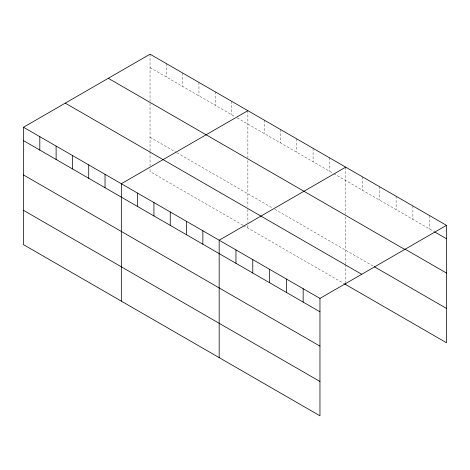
<?xml version="1.0" encoding="UTF-8"?>
<svg xmlns="http://www.w3.org/2000/svg" width="470" height="470" viewBox="0 0 470 470"><rect width="100%" height="100%" fill="white"/><g stroke="black" fill="none" stroke-linecap="round" stroke-linejoin="round"><path stroke-width="0.35" stroke-dasharray="2.35 1.76" d="M150.042 67.586L234.7 116.466M237.209 117.911L333.16 173.307M333.788 173.671L434.057 231.557M150.042 137.269L176.379 152.48M177.008 152.838L272.33 207.875M274.838 209.326L373.08 266.043M242.855 225.183L150.042 171.597L150.042 168.736M243.484 225.541L343.823 283.475M429.703 215.648L429.703 229.043M412.901 205.948L412.901 219.349M396.104 196.249L396.104 209.649M379.302 186.555L379.302 199.95M362.505 176.855L362.505 190.25M345.703 167.155L345.703 214.155M345.703 216.993L345.703 263.823M345.703 264.539L345.703 282.417M329.399 157.738L329.399 171.139M313.09 148.326L313.09 161.721M296.787 138.914L296.787 152.309M280.484 129.497L280.484 142.892M264.175 120.085L264.175 133.48M247.872 110.673L247.872 157.673M247.872 160.511L247.872 206.624M247.872 209.485L247.872 222.357M247.872 225.218L247.872 228.079M231.563 101.256L231.563 114.651M215.26 91.844L215.26 105.239M198.957 82.432L198.957 95.827M182.648 73.014L182.648 86.41M166.345 63.603L166.345 76.998M150.042 54.185L150.042 101.191M150.042 103.324L150.042 150.858M150.042 151.575L150.042 165.875"/><path stroke-width="0.7" d="M23.5 127.247L319.958 298.403L319.958 415.815L23.5 244.653L23.5 127.247L150.042 54.185L446.5 225.347L446.5 342.753L344.451 283.839M247.872 110.673L121.331 183.729L121.331 301.135M345.703 167.155L219.167 240.211L219.167 357.617M319.958 298.403L446.5 225.347M434.68 231.922L446.5 238.742M404.811 249L446.5 273.07M108.282 78.296L404.74 249.458M374.326 266.76L446.5 308.432M65.26 103.136L361.718 274.298M23.5 140.642L319.958 311.798M23.5 174.963L319.958 346.126M23.5 210.331L319.958 381.487M345.703 283.128L345.703 284.562M303.162 288.703L303.162 302.104M286.365 279.01L286.365 292.405M269.563 269.31L269.563 282.705M252.766 259.61L252.766 273.005M235.964 249.911L235.964 263.306M202.858 230.799L202.858 244.194M186.555 221.382L186.555 234.777M170.246 211.97L170.246 225.365M153.943 202.552L153.943 215.953M137.639 193.141L137.639 206.536M105.027 174.311L105.027 187.712M88.724 164.9L88.724 178.295M72.415 155.488L72.415 168.883M56.112 146.07L56.112 159.471M39.803 136.658L39.803 150.053"/></g></svg>
